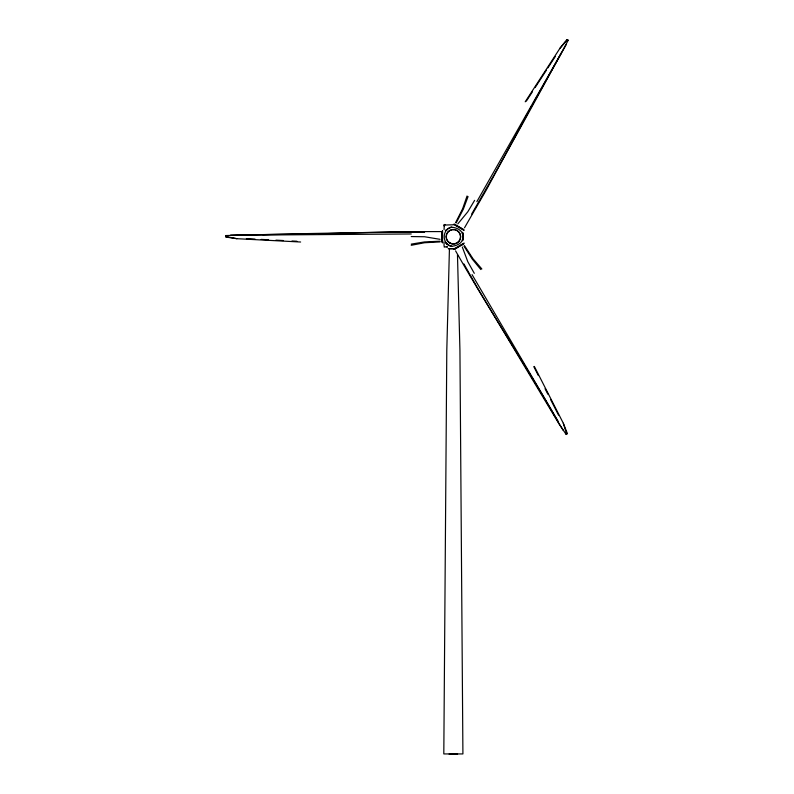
<?xml version="1.0" encoding="UTF-8"?>
<svg xmlns="http://www.w3.org/2000/svg" width="794" height="794" viewBox="0 0 794 794"><rect width="100%" height="100%" fill="white"/><g stroke="black" fill="none" stroke-linecap="round" stroke-linejoin="round"><path stroke-width="1.19" d="M449.434 248.73L446.794 350.323L443.806 753.933L462.912 753.933L459.934 350.323L457.473 254.785M462.922 239.331L462.704 240.671M525.211 101.811L559.919 48.325L566.767 39.7L568.236 40.216C536.684 98.337 504.845 156.676 471.676 214.013M453.384 224.791L444.303 225.049L444.054 229.615M467.061 195.979L462.624 208.782L455.587 222.618M468.063 196.565L463.319 209.179L456.183 222.965M462.713 238.954C461.691 244.473 454.257 246.348 450.853 246.299M566.211 44.643L532.496 104.6M531.891 105.662L486.176 190.213L464.52 227.779M561.239 53.099L476.866 201.646M462.922 234.17L462.713 234.538A9.588 9.588 0 0 1 462.356 240.195M462.704 232.821L462.713 234.538C461.691 229.019 454.257 227.144 450.853 227.203M474.613 200.346L467.805 211.78L457.82 223.908M526.392 101.066L532.437 91.747M535.116 87.598L546.54 69.991M547.88 67.927L555.264 56.533M534.332 366.421L563.303 423.222L567.353 433.455L566.162 434.467L558.907 423.668L477.641 288.202L463.934 263.955M566.162 434.467L567.353 433.455M559.919 48.325L565.477 41.913L568.236 40.216M446.387 229.774L446.814 229.774C443.34 233.615 443.34 239.877 446.814 243.718L446.387 243.718M446.814 229.774L445.335 230.637M464.133 243.033L453.453 249.197M454.307 249.177L454.932 248.82M456.649 247.827L461.344 245.118M463.696 243.758L454.376 249.316M462.942 244.363L463.775 243.887M455.012 248.949L456.729 247.956M461.423 245.247L463.14 244.254M445.007 224.464L444.054 224.791L444.104 226.032M300.618 242.011L236.94 238.696L226.052 237.088L225.764 235.55C291.874 233.813 358.312 232.225 424.552 232.275M411.242 245.296L424.552 242.736L440.055 241.912M444.054 246.934L444.68 246.825M411.242 244.125L424.552 241.932L440.055 241.217M230.607 235.093L243.043 234.786M309.293 234.081L262.645 234.627M319.208 233.833L396.702 231.62L441.98 231.59M240.413 235.163L411.242 233.972M447.151 246.616L447.151 247.271M445.007 246.934L447.091 246.934M448.183 248.641L453.384 248.641M448.947 248.77L454.128 248.73M449.116 754.092L457.602 754.092M411.242 236.562L424.552 236.751L440.055 239.331M246.378 238.627L255.003 239.073M261.166 239.391L268.561 239.778M275.965 240.155L283.359 240.542M291.984 240.989L296.916 241.237M236.94 238.696L228.612 237.088L225.764 235.55M566.767 39.7L567.511 40.127M454.376 224.186L463.775 229.605M454.307 224.315L463.696 229.734M464.133 230.468L453.453 224.305M444.729 225.198L444.303 225.049M481.859 268.968L472.986 258.725L464.52 245.723M480.846 269.553L472.291 259.132L463.924 246.061M563.343 430.517L559.353 424.115C526.224 365.488 488.757 309.462 455.587 250.874M558.5 421.971L472.053 274.635M474.296 273.334L467.805 261.722L462.287 247.003M533.826 366.709L538.322 375.502M545.051 388.703L547.86 394.201M550.669 399.7L558.519 415.083M563.303 423.222L566.608 433.891M462.376 233.386L462.713 234.488M462.713 232.285L462.713 240.116M456.57 754.012L450.089 754.012M444.054 242.021L444.054 245.902M442.576 230.578L442.576 242.914M442.159 231.322L442.159 242.17M442.01 231.322L442.01 242.17M226.052 236.225L226.052 237.088M451.121 246.08A9.588 9.588 0 0 1 446.238 243.143M446.198 230.429A9.588 9.588 0 0 1 451.081 227.461M462.545 233.416A9.746 9.746 0 0 1 462.545 240.086M451.697 246.348A9.746 9.746 0 0 1 445.92 243.014M445.92 230.488A9.746 9.746 0 0 1 451.697 227.153M449.831 242.914A7.116 7.116 0 0 0 460.5 236.751A7.116 7.116 0 0 0 449.831 230.588A7.116 7.116 0 0 0 449.831 242.914M449.722 243.103A7.335 7.335 0 0 0 460.719 236.751A7.335 7.335 0 0 0 449.722 230.399A7.335 7.335 0 0 0 449.722 243.103"/></g></svg>
